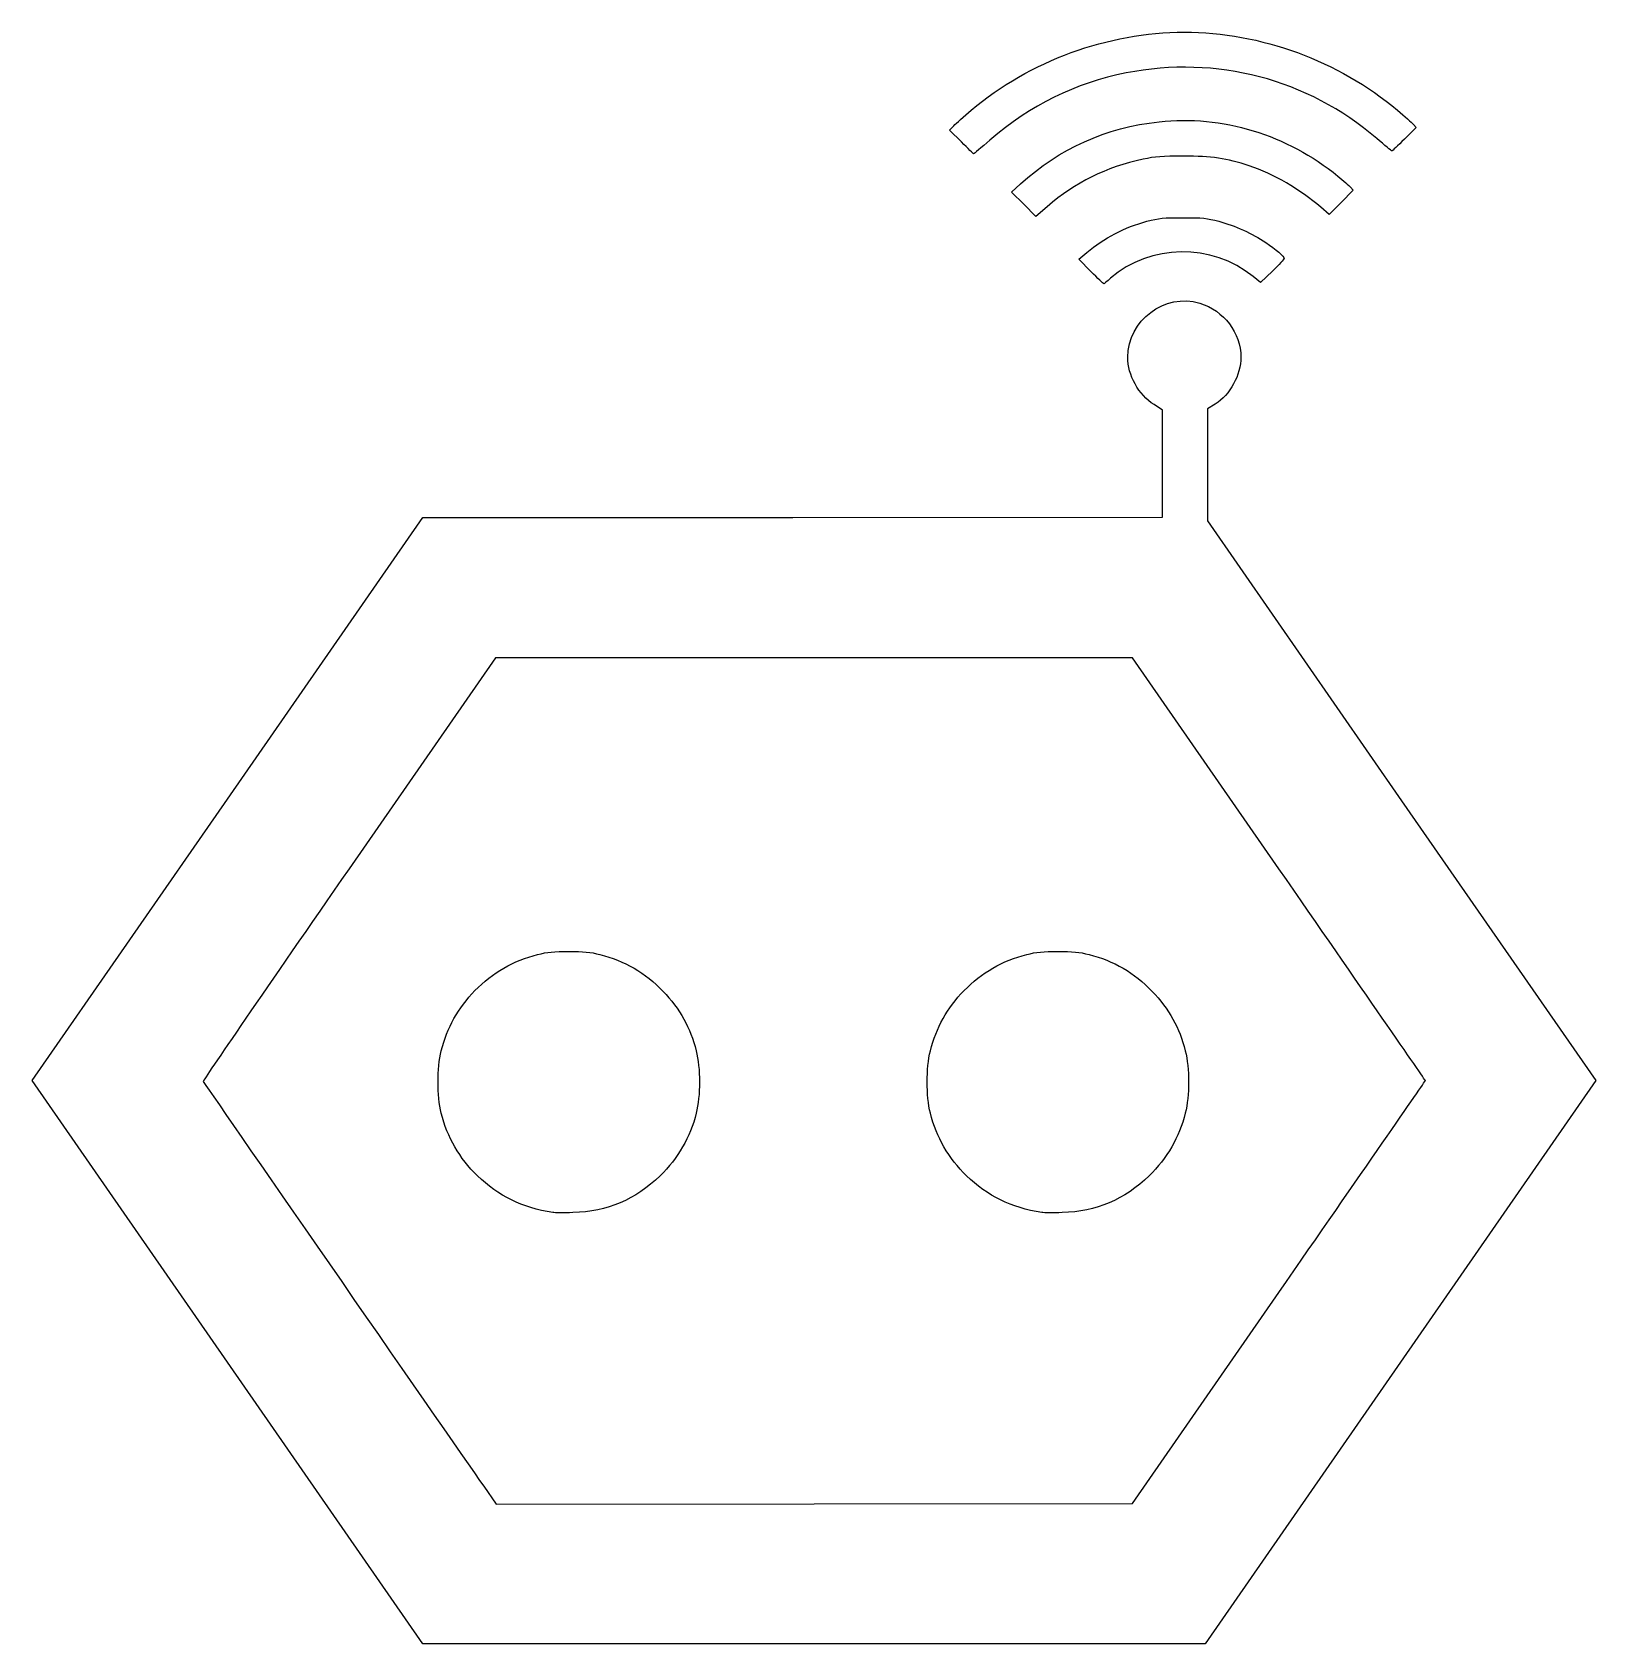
# Model space of a CAD drawing. Extents: x 55 to 450, y 29 to 436.
import ezdxf

# ---------------------------------------------------------------- set-up
doc = ezdxf.new("R2010")
doc.units = 0
doc.layers.get('0').update_dxf_attribs({"linetype": 'CONTINUOUS'})

msp = doc.modelspace()

# ---------------------------------------------------------------- linework, layer by layer
at = {"color": 7}
for points in [[(289.822599, 408.346206), (286.84691, 411.337443), (287.890135, 412.441178)], [(403.9176, 412.794201), (404.601918, 412.030664), (401.632341, 409.045595)], [(305.540172, 392.628549), (302.461216, 395.721853), (304.693108, 397.746826)], [(388.045087, 396.916137), (388.731866, 396.150206), (385.681352, 393.099719), (382.630892, 390.049229), (380.554759, 391.854976)], [(311.476231, 392.011027), (308.619155, 389.535249), (305.540172, 392.628549)], [(322.525258, 375.643243), (319.442994, 378.739845), (321.47428, 380.458025)], [(368.331538, 375.764867), (365.356114, 372.853508), (363.480853, 374.379733)], [(104.52726, 100.396516), (55.235089, 171.463229), (104.52726, 242.529455), (153.819429, 313.595668), (247.217351, 313.614215), (340.61527, 313.632763), (340.61527, 327.147169), (340.61527, 340.661572), (338.443491, 342.052029)], [(353.914393, 342.207763), (351.938061, 340.97304), (351.921128, 326.845099), (351.904194, 312.717156), (400.932094, 242.090295), (449.960021, 171.463414), (400.667511, 100.396966), (351.375027, 29.330544), (252.597229, 29.330544), (153.819466, 29.330544), (104.527294, 100.39731), (104.52726, 100.396516)], [(369.949756, 224.909142), (332.967065, 278.178585), (252.597203, 278.178585), (172.227359, 278.178585), (135.242678, 224.909142)], [(169.235734, 69.068791), (172.386204, 64.570134), (252.676922, 64.65906), (332.967647, 64.74804), (369.950391, 118.017475)]]:
    msp.add_lwpolyline(points, dxfattribs=at)
for points in [[(289.822599, 408.346206)], [(322.525258, 375.643243)], [(186.627762, 138.174809)], [(310.100001, 138.174809)]]:
    msp.add_lwpolyline(points, close=True, dxfattribs=at)
for points in [[(292.284706, 416.362761), (307.148045, 428.859844), (326.786293, 436.044226), (346.083334, 436.044226)], [(346.083334, 436.044226), (365.375508, 436.044226), (384.970867, 428.877886), (399.881937, 416.369175)], [(394.645806, 409.233415), (377.289907, 424.207111), (354.158153, 430.256992), (331.443039, 425.763477)], [(331.443039, 425.763477), (318.556058, 423.214165), (307.307324, 417.681415), (297.027626, 408.836066)], [(287.890135, 412.441178), (288.463884, 413.04823), (290.441459, 414.812946), (292.284706, 416.362761)], [(339.733334, 413.461544), (355.537558, 415.225172), (372.091929, 410.188982), (384.851778, 399.735553)], [(399.881937, 416.369175), (401.725209, 414.822886), (403.541256, 413.214145), (403.9176, 412.794201)], [(304.693108, 397.746826), (314.573841, 406.711515), (326.276467, 411.95987), (339.733334, 413.461544)], [(292.890178, 405.354973), (292.839643, 405.354973), (291.459232, 406.701027), (289.822599, 408.346206)], [(297.027626, 408.836066), (294.80256, 406.921465), (292.940714, 405.354973), (292.890178, 405.354973)], [(398.478613, 406.073052), (398.377304, 406.079931), (396.652538, 407.502106), (394.645806, 409.233415)], [(401.632341, 409.045595), (399.999094, 407.403808), (398.579896, 406.066165), (398.478613, 406.073052)], [(335.676372, 403.987979), (326.237441, 401.961321), (318.593047, 398.178009), (311.476231, 392.011027)], [(345.906937, 404.783311), (340.465516, 404.783311), (338.764748, 404.651094), (335.676372, 403.987979)], [(362.487501, 402.318956), (356.734322, 404.218733), (352.935752, 404.783311), (345.906937, 404.783311)], [(380.554759, 391.854976), (375.3426, 396.388378), (368.571701, 400.309866), (362.487501, 402.318956)], [(384.851778, 399.735553), (386.230389, 398.606132), (387.667368, 397.337396), (388.045087, 396.916137)], [(321.47428, 380.458025), (325.768996, 384.090754), (331.057091, 386.829985), (336.662104, 388.325328)], [(336.662104, 388.325328), (339.668459, 389.127378), (340.774602, 389.2388), (345.730539, 389.2388)], [(345.730539, 389.2388), (350.686502, 389.2388), (351.792646, 389.127378), (354.799, 388.325328)], [(354.799, 388.325328), (358.816672, 387.253469), (363.346709, 385.207507), (366.65408, 382.971043)], [(363.480853, 374.379733), (353.078283, 382.846011), (337.365578, 382.668322), (327.486804, 373.972688)], [(366.65408, 382.971043), (369.199345, 381.249923), (371.306937, 379.436588), (371.306937, 378.967796)], [(371.306937, 378.967796), (371.306937, 378.80743), (369.968013, 377.366115), (368.331538, 375.764867)], [(325.737114, 372.546639), (325.665835, 372.546639), (324.220496, 373.940112), (322.525258, 375.643243)], [(327.486804, 373.972688), (326.595766, 373.188365), (325.808393, 372.546639), (325.737114, 372.546639)], [(331.795834, 354.025816), (331.795834, 363.330255), (341.179309, 370.353781), (350.021816, 367.667953)], [(350.021816, 367.667953), (356.045585, 365.838277), (360.370834, 360.139149), (360.370834, 354.031547)], [(338.443491, 342.052029), (334.513026, 344.568481), (331.795834, 349.462701), (331.795834, 354.025816)], [(360.370834, 354.031547), (360.370834, 349.548204), (357.630201, 344.529212), (353.914393, 342.207763)], [(135.242678, 224.909142), (114.901102, 195.610948), (98.318868, 171.475876), (98.393266, 171.27564)], [(406.932791, 171.463309), (406.932633, 171.560331), (390.290235, 195.610948), (369.949756, 224.909142)], [(182.817286, 203.287778), (185.248127, 203.894838), (186.95615, 204.063177), (190.684706, 204.063177)], [(190.684706, 204.063177), (194.413264, 204.063177), (196.121287, 203.894838), (198.552128, 203.287778)], [(306.289525, 203.287778), (308.720358, 203.894838), (310.428375, 204.063177), (314.156937, 204.063177)], [(314.156937, 204.063177), (317.885498, 204.063177), (319.593516, 203.894838), (322.024349, 203.287778)], [(167.010072, 194.159264), (171.423266, 198.703414), (176.728744, 201.767273), (182.817286, 203.287778)], [(198.552128, 203.287778), (204.706657, 201.750795), (210.062321, 198.637906), (214.445633, 194.049944)], [(290.482311, 194.159264), (294.895508, 198.703414), (300.200986, 201.767273), (306.289525, 203.287778)], [(322.024349, 203.287778), (328.178901, 201.750795), (333.534544, 198.637906), (337.917869, 194.049944)], [(158.507462, 178.977951), (159.970375, 184.835879), (162.715488, 189.737238), (167.010072, 194.159264)], [(214.445633, 194.049944), (218.776743, 189.516628), (221.405947, 184.80823), (222.861952, 178.977951)], [(281.979687, 178.977951), (283.442595, 184.835879), (286.187727, 189.737238), (290.482311, 194.159264)], [(337.917869, 194.049944), (342.248966, 189.516628), (344.878184, 184.80823), (346.334186, 178.977951)], [(158.507462, 163.243101), (157.413449, 167.62386), (157.413449, 174.597219), (158.507462, 178.977951)], [(222.861952, 178.977951), (223.955965, 174.597219), (223.955965, 167.62386), (222.861952, 163.243101)], [(281.979687, 163.243101), (280.885688, 167.62386), (280.885688, 174.597219), (281.979687, 178.977951)], [(346.334186, 178.977951), (347.428211, 174.597219), (347.428211, 167.62386), (346.334186, 163.243101)], [(98.393266, 171.27564), (98.507145, 170.969146), (159.625467, 82.79167), (169.235734, 69.068791)], [(369.950391, 118.017475), (390.290923, 147.315661), (406.933003, 171.366286), (406.932791, 171.463309)], [(167.635976, 147.435888), (163.091826, 151.849085), (160.027967, 157.154563), (158.507462, 163.243101)], [(222.861952, 163.243101), (221.341447, 157.154563), (218.277588, 151.849085), (213.733438, 147.435888)], [(291.108209, 147.435888), (286.56407, 151.849085), (283.500195, 157.154563), (281.979687, 163.243101)], [(346.334186, 163.243101), (344.813678, 157.154563), (341.74983, 151.849085), (337.205664, 147.435888)], [(186.627762, 138.174809), (178.885109, 139.400889), (172.908539, 142.315274), (167.635976, 147.435888)], [(213.733438, 147.435888), (207.519736, 141.401244), (200.467121, 138.419311), (191.743039, 138.138032)], [(310.100001, 138.174809), (302.35734, 139.400889), (296.380773, 142.315274), (291.108209, 147.435888)], [(337.205664, 147.435888), (330.991977, 141.401244), (323.93935, 138.419311), (315.21527, 138.138032)], [(191.743039, 138.138032), (189.51172, 138.066092), (187.209845, 138.082655), (186.627762, 138.174809)], [(315.21527, 138.138032), (312.983959, 138.066092), (310.682084, 138.082655), (310.100001, 138.174809)]]:
    msp.add_open_spline(points, degree=3, dxfattribs=at)

doc.saveas('drawing.dxf')
